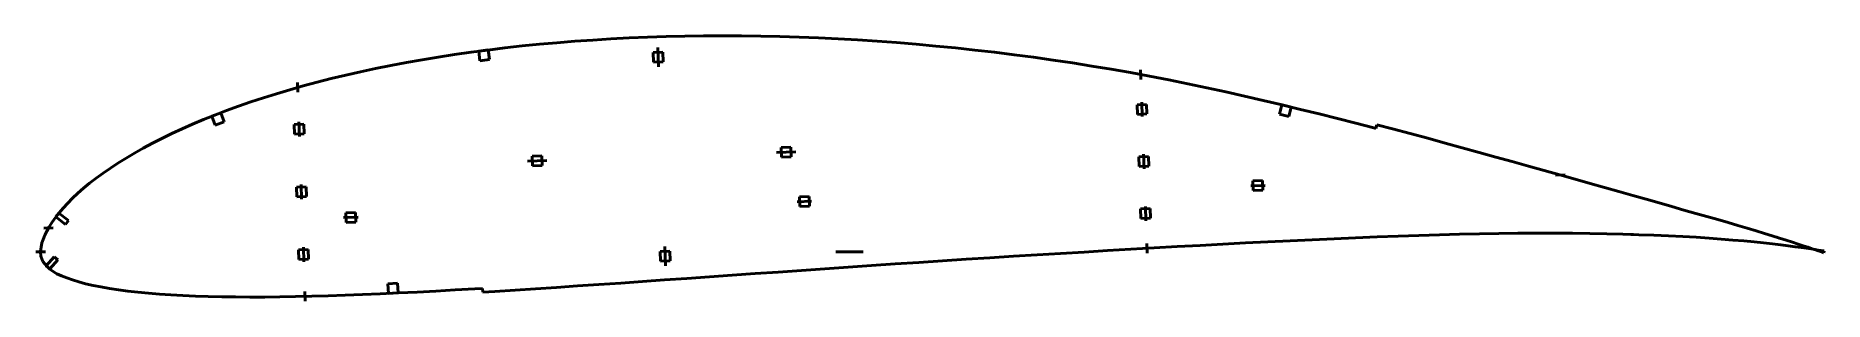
# Model space of a CAD drawing. Header units: metres. Extents: x -260 to 483, y -20 to 90.
import ezdxf

# ---------------------------------------------------------------- set-up
doc = ezdxf.new("R2010")
doc.units = ezdxf.units.M
for name, color, linetype, lineweight in [('FoilLayer', 1, 'Continuous', 50), ('StringerLayer', 1, 'Continuous', 50), ('SubLayer', 1, 'Continuous', 50)]:
    doc.layers.add(name, color=color, linetype=linetype, lineweight=lineweight)

msp = doc.modelspace()

# ---------------------------------------------------------------- linework, layer by layer
at = {"layer": 'FoilLayer'}
for p, q in [((1.84, 89.17), (-5.87, 88.92)), ((9.6, 89.34), (1.84, 89.17)), ((17.43, 89.45), (9.6, 89.34)), ((25.3, 89.5), (17.43, 89.45)), ((33.19, 89.47), (25.3, 89.5)), ((41.13, 89.37), (33.19, 89.47)), ((49.1, 89.19), (41.13, 89.37)), ((57.12, 88.95), (49.1, 89.19)), ((-86.01, 81.73), (-92.78, 80.71)), ((-79.13, 82.71), (-86.01, 81.73)), ((-72.16, 83.63), (-79.13, 82.71)), ((-65.11, 84.49), (-72.16, 83.63)), ((-57.97, 85.29), (-65.11, 84.49)), ((-50.76, 86.01), (-57.97, 85.29)), ((-43.47, 86.65), (-50.76, 86.01)), ((-36.08, 87.24), (-43.47, 86.65)), ((-28.62, 87.76), (-36.08, 87.24)), ((-21.09, 88.22), (-28.62, 87.76)), ((-13.51, 88.61), (-21.09, 88.22)), ((-5.87, 88.92), (-13.51, 88.61)), ((65.17, 88.63), (57.12, 88.95)), ((73.24, 88.26), (65.17, 88.63)), ((81.32, 87.8), (73.24, 88.26)), ((89.42, 87.28), (81.32, 87.8)), ((97.54, 86.68), (89.42, 87.28)), ((105.67, 86.02), (97.54, 86.68)), ((113.81, 85.28), (105.67, 86.02)), ((121.94, 84.49), (113.81, 85.28)), ((130.07, 83.63), (121.94, 84.49)), ((138.19, 82.69), (130.07, 83.63)), ((146.31, 81.68), (138.19, 82.69)), ((-125.07, 74.62), (-131.19, 73.24)), ((-118.82, 75.95), (-125.07, 74.62)), ((-112.47, 77.23), (-118.82, 75.95)), ((-106, 78.45), (-112.47, 77.23)), ((-99.44, 79.61), (-106, 78.45)), ((-92.78, 80.71), (-99.44, 79.61)), ((154.4, 80.61), (146.31, 81.68)), ((162.5, 79.47), (154.4, 80.61)), ((170.57, 78.26), (162.5, 79.47)), ((178.62, 76.98), (170.57, 78.26)), ((186.65, 75.64), (178.62, 76.98)), ((194.64, 74.24), (186.65, 75.64)), ((-154.45, 67.17), (-159.96, 65.53)), ((-148.81, 68.77), (-154.45, 67.17)), ((-143.05, 70.32), (-148.81, 68.77)), ((-137.18, 71.82), (-143.05, 70.32)), ((-131.19, 73.24), (-137.18, 71.82)), ((202.62, 72.76), (194.64, 74.24)), ((210.56, 71.23), (202.62, 72.76)), ((218.49, 69.64), (210.56, 71.23)), ((226.37, 68), (218.49, 69.64)), ((234.2, 66.29), (226.37, 68)), ((-175.68, 60.35), (-180.65, 58.54)), ((-170.57, 62.12), (-175.68, 60.35)), ((-165.33, 63.85), (-170.57, 62.12)), ((-159.96, 65.53), (-165.33, 63.85)), ((242.02, 64.53), (234.2, 66.29)), ((249.81, 62.72), (242.02, 64.53)), ((257.58, 60.87), (249.81, 62.72)), ((265.31, 59.02), (257.58, 60.87)), ((-194.74, 52.89), (-199.13, 50.96)), ((-190.19, 54.8), (-194.74, 52.89)), ((-185.49, 56.68), (-190.19, 54.8)), ((-180.65, 58.54), (-185.49, 56.68)), ((273, 57.14), (265.31, 59.02)), ((280.61, 55.24), (273, 57.14)), ((288.16, 53.32), (280.61, 55.24)), ((295.65, 51.38), (288.16, 53.32)), ((296.89, 52.66), (296.49, 51.16)), ((303.47, 50.93), (296.89, 52.66)), ((-211.47, 44.96), (-215.27, 42.93)), ((-207.49, 46.99), (-211.47, 44.96)), ((-203.39, 48.98), (-207.49, 46.99)), ((-199.13, 50.96), (-203.39, 48.98)), ((296.49, 51.16), (295.65, 51.38)), ((310.83, 48.98), (303.47, 50.93)), ((318.11, 47.03), (310.83, 48.98)), ((325.31, 45.06), (318.11, 47.03)), ((332.43, 43.11), (325.31, 45.06)), ((-222.41, 38.84), (-225.74, 36.76)), ((-218.93, 40.88), (-222.41, 38.84)), ((-215.27, 42.93), (-218.93, 40.88)), ((339.46, 41.18), (332.43, 43.11)), ((346.39, 39.27), (339.46, 41.18)), ((353.2, 37.38), (346.39, 39.27)), ((359.9, 35.51), (353.2, 37.38)), ((-234.8, 30.48), (-237.5, 28.4)), ((-231.94, 32.57), (-234.8, 30.48)), ((-228.91, 34.67), (-231.94, 32.57)), ((-225.74, 36.76), (-228.91, 34.67)), ((366.48, 33.66), (359.9, 35.51)), ((372.95, 31.85), (366.48, 33.66)), ((379.29, 30.08), (372.95, 31.85)), ((385.49, 28.34), (379.29, 30.08)), ((-242.37, 24.27), (-244.57, 22.2)), ((-240.02, 26.34), (-242.37, 24.27)), ((-237.5, 28.4), (-240.02, 26.34)), ((391.53, 26.63), (385.49, 28.34)), ((397.42, 24.97), (391.53, 26.63)), ((403.17, 23.34), (397.42, 24.97)), ((408.76, 21.77), (403.17, 23.34)), ((-250.19, 16.13), (-251.74, 14.16)), ((-248.48, 18.11), (-250.19, 16.13)), ((-246.61, 20.15), (-248.48, 18.11)), ((-244.57, 22.2), (-246.61, 20.15)), ((414.18, 20.24), (408.76, 21.77)), ((419.41, 18.76), (414.18, 20.24)), ((424.47, 17.32), (419.41, 18.76)), ((429.35, 15.94), (424.47, 17.32)), ((434.03, 14.6), (429.35, 15.94)), ((-255.33, 8.58), (-256.16, 6.89)), ((-254.3, 10.4), (-255.33, 8.58)), ((-253.11, 12.25), (-254.3, 10.4)), ((-251.74, 14.16), (-253.11, 12.25)), ((331.3, 7.31), (339.55, 7.48)), ((339.55, 7.48), (347.64, 7.59)), ((347.64, 7.59), (355.54, 7.67)), ((355.54, 7.67), (363.28, 7.72)), ((363.28, 7.72), (370.86, 7.73)), ((370.86, 7.73), (378.25, 7.67)), ((378.25, 7.67), (385.43, 7.58)), ((385.43, 7.58), (392.39, 7.45)), ((392.39, 7.45), (399.15, 7.3)), ((438.51, 13.33), (434.03, 14.6)), ((442.8, 12.09), (438.51, 13.33)), ((446.87, 10.91), (442.8, 12.09)), ((450.74, 9.76), (446.87, 10.91)), ((454.4, 8.67), (450.74, 9.76)), ((457.85, 7.63), (454.4, 8.67)), ((461.09, 6.63), (457.85, 7.63)), ((-257.87, 0.22), (-257.88, -0.17)), ((-257.7, 1.98), (-257.87, 0.22)), ((-257.35, 3.71), (-257.7, 1.98)), ((-256.87, 5.06), (-257.35, 3.71)), ((-256.16, 6.89), (-256.87, 5.06)), ((175.42, -0.09), (185.13, 0.48)), ((185.13, 0.48), (194.8, 1.05)), ((194.8, 1.05), (204.45, 1.61)), ((204.45, 1.61), (214.05, 2.13)), ((214.05, 2.13), (223.57, 2.64)), ((223.57, 2.64), (233.02, 3.14)), ((233.02, 3.14), (242.4, 3.66)), ((242.4, 3.66), (251.73, 4.14)), ((251.73, 4.14), (260.98, 4.59)), ((260.98, 4.59), (270.13, 5.01)), ((270.13, 5.01), (279.18, 5.43)), ((279.18, 5.43), (288.14, 5.84)), ((288.14, 5.84), (297.02, 6.21)), ((297.02, 6.21), (305.78, 6.53)), ((305.78, 6.53), (314.41, 6.81)), ((314.41, 6.81), (322.91, 7.08)), ((322.91, 7.08), (331.3, 7.31)), ((399.15, 7.3), (405.7, 7.1)), ((405.7, 7.1), (412.02, 6.86)), ((412.02, 6.86), (418.1, 6.59)), ((418.1, 6.59), (423.93, 6.31)), ((423.93, 6.31), (429.53, 6)), ((429.53, 6), (434.89, 5.65)), ((434.89, 5.65), (439.97, 5.27)), ((439.97, 5.27), (444.78, 4.87)), ((444.78, 4.87), (449.3, 4.48)), ((449.3, 4.48), (453.57, 4.09)), ((453.57, 4.09), (457.55, 3.68)), ((457.55, 3.68), (461.26, 3.28)), ((464.11, 5.7), (461.09, 6.63)), ((461.26, 3.28), (464.67, 2.87)), ((466.92, 4.81), (464.11, 5.7)), ((464.67, 2.87), (467.77, 2.48)), ((469.5, 3.98), (466.92, 4.81)), ((467.77, 2.48), (470.59, 2.11)), ((471.86, 3.22), (469.5, 3.98)), ((470.59, 2.11), (473.1, 1.77)), ((474, 2.51), (471.86, 3.22)), ((473.1, 1.77), (475.33, 1.46)), ((475.91, 1.87), (474, 2.51)), ((475.33, 1.46), (477.25, 1.18)), ((477.59, 1.3), (475.91, 1.87)), ((477.25, 1.18), (478.9, 0.94)), ((479.03, 0.81), (477.59, 1.3)), ((478.9, 0.94), (480.24, 0.74)), ((480.24, 0.39), (479.03, 0.81)), ((480.24, 0.74), (481.31, 0.58)), ((481.19, 0.06), (480.24, 0.39)), ((481.89, -0.19), (481.19, 0.06)), ((481.31, 0.58), (482.06, 0.46)), ((482.06, 0.46), (482.54, 0.39)), ((482.71, 0.36), (482.48, -0.39)), ((482.54, 0.39), (482.71, 0.36)), ((-257.88, -0.17), (-257.74, -1.74)), ((-257.74, -1.74), (-257.39, -2.87)), ((-257.39, -2.87), (-256.88, -3.95)), ((-256.88, -3.95), (-256.12, -5.05)), ((-256.12, -5.05), (-255.19, -6.12)), ((-255.19, -6.12), (-254.04, -7.16)), ((-254.04, -7.16), (-252.68, -8.14)), ((58.01, -7.69), (67.7, -7.02)), ((67.7, -7.02), (77.42, -6.37)), ((77.42, -6.37), (87.16, -5.71)), ((87.16, -5.71), (96.93, -5.04)), ((96.93, -5.04), (106.75, -4.37)), ((106.75, -4.37), (116.59, -3.72)), ((116.59, -3.72), (126.42, -3.11)), ((126.42, -3.11), (136.23, -2.49)), ((136.23, -2.49), (146.04, -1.86)), ((146.04, -1.86), (155.86, -1.24)), ((155.86, -1.24), (165.66, -0.66)), ((165.66, -0.66), (175.42, -0.09)), ((482.33, -0.34), (481.89, -0.19)), ((482.48, -0.39), (482.33, -0.34)), ((-252.68, -8.14), (-251.08, -9.07)), ((-251.08, -9.07), (-249.19, -9.96)), ((-249.19, -9.96), (-247.01, -10.83)), ((-247.01, -10.83), (-244.58, -11.68)), ((-244.58, -11.68), (-241.98, -12.49)), ((-241.98, -12.49), (-239.17, -13.25)), ((-239.17, -13.25), (-236.11, -13.93)), ((-236.11, -13.93), (-232.81, -14.58)), ((-232.81, -14.58), (-229.27, -15.2)), ((-52.34, -15.35), (-43.7, -14.77)), ((-43.7, -14.77), (-34.92, -14.16)), ((-34.92, -14.16), (-26.02, -13.56)), ((-26.02, -13.56), (-17.02, -12.97)), ((-17.02, -12.97), (-7.94, -12.34)), ((-7.94, -12.34), (1.24, -11.68)), ((1.24, -11.68), (10.52, -11.02)), ((10.52, -11.02), (19.89, -10.36)), ((19.89, -10.36), (29.34, -9.72)), ((29.34, -9.72), (38.82, -9.06)), ((38.82, -9.06), (48.38, -8.37)), ((48.38, -8.37), (58.01, -7.69)), ((-229.27, -15.2), (-225.56, -15.78)), ((-225.56, -15.78), (-221.63, -16.29)), ((-221.63, -16.29), (-217.5, -16.74)), ((-217.5, -16.74), (-213.11, -17.14)), ((-213.11, -17.14), (-208.51, -17.51)), ((-208.51, -17.51), (-203.73, -17.85)), ((-203.73, -17.85), (-198.77, -18.14)), ((-198.77, -18.14), (-193.61, -18.35)), ((-193.61, -18.35), (-188.25, -18.52)), ((-188.25, -18.52), (-182.65, -18.63)), ((-182.65, -18.63), (-176.89, -18.72)), ((-176.89, -18.72), (-170.94, -18.76)), ((-170.94, -18.76), (-164.83, -18.74)), ((-164.83, -18.74), (-158.51, -18.66)), ((-158.51, -18.66), (-151.98, -18.54)), ((-151.98, -18.54), (-145.27, -18.4)), ((-145.27, -18.4), (-138.41, -18.22)), ((-138.41, -18.22), (-131.39, -17.98)), ((-131.39, -17.98), (-124.2, -17.7)), ((-124.2, -17.7), (-116.81, -17.37)), ((-116.81, -17.37), (-109.26, -17.04)), ((-109.26, -17.04), (-101.58, -16.68)), ((-101.58, -16.68), (-93.76, -16.28)), ((-93.76, -16.28), (-85.78, -15.82)), ((-85.78, -15.82), (-77.64, -15.33)), ((-77.64, -15.33), (-74.37, -15.14)), ((-74.37, -15.14), (-74.28, -16.69)), ((-74.28, -16.69), (-69.26, -16.39)), ((-69.26, -16.39), (-60.86, -15.89)), ((-60.86, -15.89), (-52.34, -15.35))]:
    msp.add_line(p, q, dxfattribs=at)
at = {"layer": 'StringerLayer'}
for p, q in [((-72.01, 83.65), (-75.97, 83.13)), ((-75.97, 83.13), (-75.45, 79.16)), ((-71.48, 79.69), (-72.01, 83.65)), ((-75.45, 79.16), (-71.48, 79.69)), ((257.46, 60.9), (256.53, 57.01)), ((261.35, 59.97), (257.46, 60.9)), ((260.42, 56.08), (261.35, 59.97)), ((-183.04, 57.62), (-186.78, 56.19)), ((-186.78, 56.19), (-185.35, 52.45)), ((-185.35, 52.45), (-181.61, 53.88)), ((-181.61, 53.88), (-183.04, 57.62)), ((256.53, 57.01), (260.42, 56.08)), ((-250.26, 16.04), (-251.49, 14.47)), ((-246.33, 12.95), (-250.26, 16.04)), ((-251.49, 14.47), (-247.56, 11.38)), ((-247.56, 11.38), (-246.33, 12.95)), ((-252.27, -2.03), (-255.58, -5.77)), ((-255.58, -5.77), (-254.09, -7.1)), ((-254.09, -7.1), (-250.77, -3.36)), ((-250.77, -3.36), (-252.27, -2.03)), ((-109.64, -13.05), (-113.64, -13.23)), ((-113.64, -13.23), (-113.46, -17.23)), ((-109.47, -17.05), (-109.64, -13.05)), ((-113.46, -17.23), (-109.47, -17.05))]:
    msp.add_line(p, q, dxfattribs=at)
at = {"layer": 'SubLayer'}
for p, q in [((0.49, 82.75), (-3.51, 82.61)), ((-3.51, 82.61), (-3.37, 78.61)), ((-1.58, 84.68), (-1.3, 76.68)), ((0.63, 78.75), (0.49, 82.75)), ((-3.37, 78.61), (0.63, 78.75)), ((198.86, 75.44), (199, 71.44)), ((-151.16, 70.12), (-151.02, 66.12)), ((201.37, 61.11), (197.37, 60.97)), ((197.37, 60.97), (197.51, 56.97)), ((199.33, 62.04), (199.54, 56.04)), ((201.51, 57.11), (201.37, 61.11)), ((-148.56, 52.88), (-152.56, 52.74)), ((-152.56, 52.74), (-152.42, 48.74)), ((-150.59, 53.81), (-150.38, 47.81)), ((-148.42, 48.88), (-148.56, 52.88)), ((197.51, 56.97), (201.51, 57.11)), ((-152.42, 48.74), (-148.42, 48.88)), ((-55.65, 37.5), (-47.66, 37.78)), ((-49.73, 39.71), (-53.72, 39.57)), ((-53.72, 39.57), (-53.58, 35.57)), ((-49.59, 35.71), (-49.73, 39.71)), ((47.66, 41.11), (55.65, 41.39)), ((53.58, 43.32), (49.59, 43.18)), ((49.59, 43.18), (49.73, 39.18)), ((49.73, 39.18), (53.72, 39.32)), ((53.72, 39.32), (53.58, 43.32)), ((202.12, 39.51), (198.12, 39.37)), ((198.12, 39.37), (198.26, 35.37)), ((200.09, 40.44), (200.3, 34.44)), ((202.26, 35.51), (202.12, 39.51)), ((-53.58, 35.57), (-49.59, 35.71)), ((198.26, 35.37), (202.26, 35.51)), ((371.11, 31.74), (375.11, 31.88)), ((-147.65, 26.9), (-151.65, 26.76)), ((-151.65, 26.76), (-151.51, 22.76)), ((-151.51, 22.76), (-147.51, 22.9)), ((-149.69, 27.83), (-149.48, 21.83)), ((-147.51, 22.9), (-147.65, 26.9)), ((61.19, 22.91), (57.19, 22.78)), ((57.19, 22.78), (57.33, 18.78)), ((61.33, 18.92), (61.19, 22.91)), ((244.57, 27.32), (250.57, 27.53)), ((249.5, 29.49), (245.5, 29.35)), ((245.5, 29.35), (245.64, 25.35)), ((245.64, 25.35), (249.64, 25.49)), ((249.64, 25.49), (249.5, 29.49)), ((405.74, 22.1), (406.02, 23.06)), ((-127.12, 16.34), (-131.12, 16.2)), ((-131.12, 16.2), (-130.98, 12.2)), ((-126.98, 12.34), (-127.12, 16.34)), ((56.26, 20.74), (62.26, 20.95)), ((57.33, 18.78), (61.33, 18.92)), ((202.88, 17.9), (198.88, 17.76)), ((198.88, 17.76), (199.02, 13.77)), ((200.84, 18.83), (201.05, 12.84)), ((203.01, 13.91), (202.88, 17.9)), ((-256.59, 9.82), (-252.59, 9.96)), ((-132.05, 14.17), (-126.05, 14.38)), ((-130.98, 12.2), (-126.98, 12.34)), ((199.02, 13.77), (203.01, 13.91)), ((402.9, 6.69), (402.99, 7.68)), ((444.21, 11.16), (444.5, 12.12)), ((-259.87, 0), (-255.87, 0)), ((-146.75, 0.93), (-150.74, 0.79)), ((-150.74, 0.79), (-150.6, -3.21)), ((-148.78, 1.86), (-148.57, -4.14)), ((-146.61, -3.07), (-146.75, 0.93)), ((3.37, 0.27), (-0.63, 0.14)), ((-0.63, 0.14), (-0.49, -3.86)), ((1.58, -5.79), (1.3, 2.2)), ((3.51, -3.72), (3.37, 0.27)), ((72.25, 0), (83.68, 0)), ((201.38, 3.43), (201.52, -0.56)), ((442.88, 4.53), (443, 5.52)), ((462.79, 2.59), (462.94, 3.58)), ((463.36, 5.41), (463.66, 6.36)), ((-150.6, -3.21), (-146.61, -3.07)), ((-0.49, -3.86), (3.51, -3.72)), ((-148.14, -16.46), (-148, -20.46))]:
    msp.add_line(p, q, dxfattribs=at)

doc.saveas('drawing.dxf')
